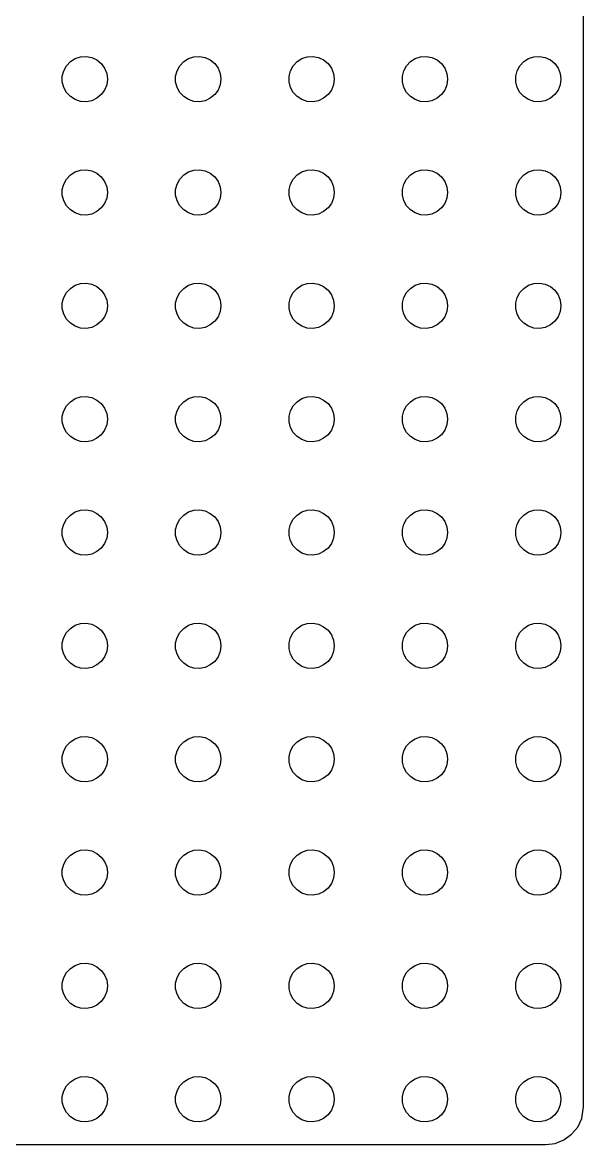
# Model space of a CAD drawing. Header units: metres. Extents: x -148 to 148, y -148 to 148.
# Drawn here: x 74.2 to 148.5, y -148.5 to 0 of the extents above; entities that cross this region are included whole.
import ezdxf

# ---------------------------------------------------------------- set-up
doc = ezdxf.new("R2010")
doc.units = ezdxf.units.M

msp = doc.modelspace()

# ---------------------------------------------------------------- linework, layer by layer
for p, q in [((148.5, -143.5), (148.5, 143.5)), ((79.7107, -6.39561), (80.073, -5.73663)), ((80.073, -5.73663), (80.5877, -5.18845)), ((80.5877, -5.18845), (81.2227, -4.78551)), ((81.2227, -4.78551), (81.9379, -4.55313)), ((81.9379, -4.55313), (82.6884, -4.50591)), ((82.6884, -4.50591), (83.427, -4.64682)), ((83.427, -4.64682), (84.1075, -4.96701)), ((84.1075, -4.96701), (84.6869, -5.44635)), ((84.6869, -5.44635), (85.1289, -6.05473)), ((94.7107, -6.39561), (95.073, -5.73663)), ((95.073, -5.73663), (95.5877, -5.18845)), ((95.5877, -5.18845), (96.2227, -4.78551)), ((96.2227, -4.78551), (96.9379, -4.55313)), ((96.9379, -4.55313), (97.6884, -4.50591)), ((97.6884, -4.50591), (98.427, -4.64682)), ((98.427, -4.64682), (99.1075, -4.96701)), ((99.1075, -4.96701), (99.6869, -5.44635)), ((99.6869, -5.44635), (100.129, -6.05473)), ((109.711, -6.39561), (110.073, -5.73663)), ((110.073, -5.73663), (110.588, -5.18845)), ((110.588, -5.18845), (111.223, -4.78551)), ((111.223, -4.78551), (111.938, -4.55313)), ((111.938, -4.55313), (112.688, -4.50591)), ((112.688, -4.50591), (113.427, -4.64682)), ((113.427, -4.64682), (114.107, -4.96701)), ((114.107, -4.96701), (114.687, -5.44635)), ((114.687, -5.44635), (115.129, -6.05473)), ((124.711, -6.39561), (125.073, -5.73663)), ((125.073, -5.73663), (125.588, -5.18845)), ((125.588, -5.18845), (126.223, -4.78551)), ((126.223, -4.78551), (126.938, -4.55313)), ((126.938, -4.55313), (127.688, -4.50591)), ((127.688, -4.50591), (128.427, -4.64682)), ((128.427, -4.64682), (129.107, -4.96701)), ((129.107, -4.96701), (129.687, -5.44635)), ((129.687, -5.44635), (130.129, -6.05473)), ((139.711, -6.39561), (140.073, -5.73663)), ((140.073, -5.73663), (140.588, -5.18845)), ((140.588, -5.18845), (141.223, -4.78551)), ((141.223, -4.78551), (141.938, -4.55313)), ((141.938, -4.55313), (142.688, -4.50591)), ((142.688, -4.50591), (143.427, -4.64682)), ((143.427, -4.64682), (144.107, -4.96701)), ((144.107, -4.96701), (144.687, -5.44635)), ((144.687, -5.44635), (145.129, -6.05473)), ((79.5237, -7.12399), (79.7107, -6.39561)), ((79.5237, -7.87599), (79.5237, -7.12399)), ((85.1289, -6.05473), (85.4057, -6.75392)), ((85.4057, -6.75392), (85.5, -7.5)), ((94.5237, -7.12399), (94.7107, -6.39561)), ((94.5237, -7.87599), (94.5237, -7.12399)), ((100.129, -6.05473), (100.406, -6.75392)), ((100.406, -6.75392), (100.5, -7.5)), ((109.524, -7.12399), (109.711, -6.39561)), ((109.524, -7.87599), (109.524, -7.12399)), ((115.129, -6.05473), (115.406, -6.75392)), ((115.406, -6.75392), (115.5, -7.5)), ((124.524, -7.12399), (124.711, -6.39561)), ((124.524, -7.87599), (124.524, -7.12399)), ((130.129, -6.05473), (130.406, -6.75392)), ((130.406, -6.75392), (130.5, -7.5)), ((139.524, -7.12399), (139.711, -6.39561)), ((139.524, -7.87599), (139.524, -7.12399)), ((145.129, -6.05473), (145.406, -6.75392)), ((145.406, -6.75392), (145.5, -7.5)), ((79.7107, -8.60437), (79.5237, -7.87599)), ((80.073, -9.26335), (79.7107, -8.60437)), ((85.4057, -8.24606), (85.1289, -8.94525)), ((85.5, -7.5), (85.4057, -8.24606)), ((94.7107, -8.60437), (94.5237, -7.87599)), ((95.073, -9.26335), (94.7107, -8.60437)), ((100.406, -8.24606), (100.129, -8.94525)), ((100.5, -7.5), (100.406, -8.24606)), ((109.711, -8.60437), (109.524, -7.87599)), ((110.073, -9.26335), (109.711, -8.60437)), ((115.406, -8.24606), (115.129, -8.94525)), ((115.5, -7.5), (115.406, -8.24606)), ((124.711, -8.60437), (124.524, -7.87599)), ((125.073, -9.26335), (124.711, -8.60437)), ((130.406, -8.24606), (130.129, -8.94525)), ((130.5, -7.5), (130.406, -8.24606)), ((139.711, -8.60437), (139.524, -7.87599)), ((140.073, -9.26335), (139.711, -8.60437)), ((145.406, -8.24606), (145.129, -8.94525)), ((145.5, -7.5), (145.406, -8.24606)), ((80.5877, -9.81154), (80.073, -9.26335)), ((81.2227, -10.2145), (80.5877, -9.81154)), ((81.9379, -10.4469), (81.2227, -10.2145)), ((83.427, -10.3532), (82.6884, -10.4941)), ((84.1075, -10.033), (83.427, -10.3532)), ((84.6869, -9.55363), (84.1075, -10.033)), ((85.1289, -8.94525), (84.6869, -9.55363)), ((95.5877, -9.81154), (95.073, -9.26335)), ((96.2227, -10.2145), (95.5877, -9.81154)), ((96.9379, -10.4469), (96.2227, -10.2145)), ((98.427, -10.3532), (97.6884, -10.4941)), ((99.1075, -10.033), (98.427, -10.3532)), ((99.6869, -9.55363), (99.1075, -10.033)), ((100.129, -8.94525), (99.6869, -9.55363)), ((110.588, -9.81154), (110.073, -9.26335)), ((111.223, -10.2145), (110.588, -9.81154)), ((111.938, -10.4469), (111.223, -10.2145)), ((113.427, -10.3532), (112.688, -10.4941)), ((114.107, -10.033), (113.427, -10.3532)), ((114.687, -9.55363), (114.107, -10.033)), ((115.129, -8.94525), (114.687, -9.55363)), ((125.588, -9.81154), (125.073, -9.26335)), ((126.223, -10.2145), (125.588, -9.81154)), ((126.938, -10.4469), (126.223, -10.2145)), ((128.427, -10.3532), (127.688, -10.4941)), ((129.107, -10.033), (128.427, -10.3532)), ((129.687, -9.55363), (129.107, -10.033)), ((130.129, -8.94525), (129.687, -9.55363)), ((140.588, -9.81154), (140.073, -9.26335)), ((141.223, -10.2145), (140.588, -9.81154)), ((141.938, -10.4469), (141.223, -10.2145)), ((143.427, -10.3532), (142.688, -10.4941)), ((144.107, -10.033), (143.427, -10.3532)), ((144.687, -9.55363), (144.107, -10.033)), ((145.129, -8.94525), (144.687, -9.55363)), ((82.6884, -10.4941), (81.9379, -10.4469)), ((97.6884, -10.4941), (96.9379, -10.4469)), ((112.688, -10.4941), (111.938, -10.4469)), ((127.688, -10.4941), (126.938, -10.4469)), ((142.688, -10.4941), (141.938, -10.4469)), ((79.7107, -21.3956), (80.073, -20.7366)), ((80.073, -20.7366), (80.5877, -20.1884)), ((80.5877, -20.1884), (81.2227, -19.7855)), ((81.2227, -19.7855), (81.9379, -19.5531)), ((81.9379, -19.5531), (82.6884, -19.5059)), ((82.6884, -19.5059), (83.427, -19.6468)), ((83.427, -19.6468), (84.1075, -19.967)), ((84.1075, -19.967), (84.6869, -20.4464)), ((84.6869, -20.4464), (85.1289, -21.0547)), ((94.7107, -21.3956), (95.073, -20.7366)), ((95.073, -20.7366), (95.5877, -20.1884)), ((95.5877, -20.1884), (96.2227, -19.7855)), ((96.2227, -19.7855), (96.9379, -19.5531)), ((96.9379, -19.5531), (97.6884, -19.5059)), ((97.6884, -19.5059), (98.427, -19.6468)), ((98.427, -19.6468), (99.1075, -19.967)), ((99.1075, -19.967), (99.6869, -20.4464)), ((99.6869, -20.4464), (100.129, -21.0547)), ((109.711, -21.3956), (110.073, -20.7366)), ((110.073, -20.7366), (110.588, -20.1884)), ((110.588, -20.1884), (111.223, -19.7855)), ((111.223, -19.7855), (111.938, -19.5531)), ((111.938, -19.5531), (112.688, -19.5059)), ((112.688, -19.5059), (113.427, -19.6468)), ((113.427, -19.6468), (114.107, -19.967)), ((114.107, -19.967), (114.687, -20.4464)), ((114.687, -20.4464), (115.129, -21.0547)), ((124.711, -21.3956), (125.073, -20.7366)), ((125.073, -20.7366), (125.588, -20.1884)), ((125.588, -20.1884), (126.223, -19.7855)), ((126.223, -19.7855), (126.938, -19.5531)), ((126.938, -19.5531), (127.688, -19.5059)), ((127.688, -19.5059), (128.427, -19.6468)), ((128.427, -19.6468), (129.107, -19.967)), ((129.107, -19.967), (129.687, -20.4464)), ((129.687, -20.4464), (130.129, -21.0547)), ((139.711, -21.3956), (140.073, -20.7366)), ((140.073, -20.7366), (140.588, -20.1884)), ((140.588, -20.1884), (141.223, -19.7855)), ((141.223, -19.7855), (141.938, -19.5531)), ((141.938, -19.5531), (142.688, -19.5059)), ((142.688, -19.5059), (143.427, -19.6468)), ((143.427, -19.6468), (144.107, -19.967)), ((144.107, -19.967), (144.687, -20.4464)), ((144.687, -20.4464), (145.129, -21.0547)), ((79.5237, -22.124), (79.7107, -21.3956)), ((79.5237, -22.876), (79.5237, -22.124)), ((85.1289, -21.0547), (85.4057, -21.7539)), ((85.4057, -21.7539), (85.5, -22.5)), ((94.5237, -22.124), (94.7107, -21.3956)), ((94.5237, -22.876), (94.5237, -22.124)), ((100.129, -21.0547), (100.406, -21.7539)), ((100.406, -21.7539), (100.5, -22.5)), ((109.524, -22.124), (109.711, -21.3956)), ((109.524, -22.876), (109.524, -22.124)), ((115.129, -21.0547), (115.406, -21.7539)), ((115.406, -21.7539), (115.5, -22.5)), ((124.524, -22.124), (124.711, -21.3956)), ((124.524, -22.876), (124.524, -22.124)), ((130.129, -21.0547), (130.406, -21.7539)), ((130.406, -21.7539), (130.5, -22.5)), ((139.524, -22.124), (139.711, -21.3956)), ((139.524, -22.876), (139.524, -22.124)), ((145.129, -21.0547), (145.406, -21.7539)), ((145.406, -21.7539), (145.5, -22.5)), ((79.7107, -23.6044), (79.5237, -22.876)), ((80.073, -24.2634), (79.7107, -23.6044)), ((85.4057, -23.2461), (85.1289, -23.9453)), ((85.5, -22.5), (85.4057, -23.2461)), ((94.7107, -23.6044), (94.5237, -22.876)), ((95.073, -24.2634), (94.7107, -23.6044)), ((100.406, -23.2461), (100.129, -23.9453)), ((100.5, -22.5), (100.406, -23.2461)), ((109.711, -23.6044), (109.524, -22.876)), ((110.073, -24.2634), (109.711, -23.6044)), ((115.406, -23.2461), (115.129, -23.9453)), ((115.5, -22.5), (115.406, -23.2461)), ((124.711, -23.6044), (124.524, -22.876)), ((125.073, -24.2634), (124.711, -23.6044)), ((130.406, -23.2461), (130.129, -23.9453)), ((130.5, -22.5), (130.406, -23.2461)), ((139.711, -23.6044), (139.524, -22.876)), ((140.073, -24.2634), (139.711, -23.6044)), ((145.406, -23.2461), (145.129, -23.9453)), ((145.5, -22.5), (145.406, -23.2461)), ((80.5877, -24.8115), (80.073, -24.2634)), ((81.2227, -25.2145), (80.5877, -24.8115)), ((81.9379, -25.4469), (81.2227, -25.2145)), ((84.1075, -25.033), (83.427, -25.3532)), ((84.6869, -24.5536), (84.1075, -25.033)), ((85.1289, -23.9453), (84.6869, -24.5536)), ((95.5877, -24.8115), (95.073, -24.2634)), ((96.2227, -25.2145), (95.5877, -24.8115)), ((96.9379, -25.4469), (96.2227, -25.2145)), ((99.1075, -25.033), (98.427, -25.3532)), ((99.6869, -24.5536), (99.1075, -25.033)), ((100.129, -23.9453), (99.6869, -24.5536)), ((110.588, -24.8115), (110.073, -24.2634)), ((111.223, -25.2145), (110.588, -24.8115)), ((111.938, -25.4469), (111.223, -25.2145)), ((114.107, -25.033), (113.427, -25.3532)), ((114.687, -24.5536), (114.107, -25.033)), ((115.129, -23.9453), (114.687, -24.5536)), ((125.588, -24.8115), (125.073, -24.2634)), ((126.223, -25.2145), (125.588, -24.8115)), ((126.938, -25.4469), (126.223, -25.2145)), ((129.107, -25.033), (128.427, -25.3532)), ((129.687, -24.5536), (129.107, -25.033)), ((130.129, -23.9453), (129.687, -24.5536)), ((140.588, -24.8115), (140.073, -24.2634)), ((141.223, -25.2145), (140.588, -24.8115)), ((141.938, -25.4469), (141.223, -25.2145)), ((144.107, -25.033), (143.427, -25.3532)), ((144.687, -24.5536), (144.107, -25.033)), ((145.129, -23.9453), (144.687, -24.5536)), ((82.6884, -25.4941), (81.9379, -25.4469)), ((83.427, -25.3532), (82.6884, -25.4941)), ((97.6884, -25.4941), (96.9379, -25.4469)), ((98.427, -25.3532), (97.6884, -25.4941)), ((112.688, -25.4941), (111.938, -25.4469)), ((113.427, -25.3532), (112.688, -25.4941)), ((127.688, -25.4941), (126.938, -25.4469)), ((128.427, -25.3532), (127.688, -25.4941)), ((142.688, -25.4941), (141.938, -25.4469)), ((143.427, -25.3532), (142.688, -25.4941)), ((80.073, -35.7366), (80.5877, -35.1885)), ((80.5877, -35.1885), (81.2227, -34.7855)), ((81.2227, -34.7855), (81.9379, -34.5531)), ((81.9379, -34.5531), (82.6884, -34.5059)), ((82.6884, -34.5059), (83.427, -34.6468)), ((83.427, -34.6468), (84.1075, -34.967)), ((84.1075, -34.967), (84.6869, -35.4464)), ((84.6869, -35.4464), (85.1289, -36.0547)), ((95.073, -35.7366), (95.5877, -35.1885)), ((95.5877, -35.1885), (96.2227, -34.7855)), ((96.2227, -34.7855), (96.9379, -34.5531)), ((96.9379, -34.5531), (97.6884, -34.5059)), ((97.6884, -34.5059), (98.427, -34.6468)), ((98.427, -34.6468), (99.1075, -34.967)), ((99.1075, -34.967), (99.6869, -35.4464)), ((99.6869, -35.4464), (100.129, -36.0547)), ((110.073, -35.7366), (110.588, -35.1885)), ((110.588, -35.1885), (111.223, -34.7855)), ((111.223, -34.7855), (111.938, -34.5531)), ((111.938, -34.5531), (112.688, -34.5059)), ((112.688, -34.5059), (113.427, -34.6468)), ((113.427, -34.6468), (114.107, -34.967)), ((114.107, -34.967), (114.687, -35.4464)), ((114.687, -35.4464), (115.129, -36.0547)), ((125.073, -35.7366), (125.588, -35.1885)), ((125.588, -35.1885), (126.223, -34.7855)), ((126.223, -34.7855), (126.938, -34.5531)), ((126.938, -34.5531), (127.688, -34.5059)), ((127.688, -34.5059), (128.427, -34.6468)), ((128.427, -34.6468), (129.107, -34.967)), ((129.107, -34.967), (129.687, -35.4464)), ((129.687, -35.4464), (130.129, -36.0547)), ((140.073, -35.7366), (140.588, -35.1885)), ((140.588, -35.1885), (141.223, -34.7855)), ((141.223, -34.7855), (141.938, -34.5531)), ((141.938, -34.5531), (142.688, -34.5059)), ((142.688, -34.5059), (143.427, -34.6468)), ((143.427, -34.6468), (144.107, -34.967)), ((144.107, -34.967), (144.687, -35.4464)), ((144.687, -35.4464), (145.129, -36.0547)), ((79.5237, -37.124), (79.7107, -36.3956)), ((79.5237, -37.876), (79.5237, -37.124)), ((79.7107, -36.3956), (80.073, -35.7366)), ((85.1289, -36.0547), (85.4057, -36.7539)), ((85.4057, -36.7539), (85.5, -37.5)), ((94.5237, -37.124), (94.7107, -36.3956)), ((94.5237, -37.876), (94.5237, -37.124)), ((94.7107, -36.3956), (95.073, -35.7366)), ((100.129, -36.0547), (100.406, -36.7539)), ((100.406, -36.7539), (100.5, -37.5)), ((109.524, -37.124), (109.711, -36.3956)), ((109.524, -37.876), (109.524, -37.124)), ((109.711, -36.3956), (110.073, -35.7366)), ((115.129, -36.0547), (115.406, -36.7539)), ((115.406, -36.7539), (115.5, -37.5)), ((124.524, -37.124), (124.711, -36.3956)), ((124.524, -37.876), (124.524, -37.124)), ((124.711, -36.3956), (125.073, -35.7366)), ((130.129, -36.0547), (130.406, -36.7539)), ((130.406, -36.7539), (130.5, -37.5)), ((139.524, -37.124), (139.711, -36.3956)), ((139.524, -37.876), (139.524, -37.124)), ((139.711, -36.3956), (140.073, -35.7366)), ((145.129, -36.0547), (145.406, -36.7539)), ((145.406, -36.7539), (145.5, -37.5)), ((79.7107, -38.6044), (79.5237, -37.876)), ((80.073, -39.2634), (79.7107, -38.6044)), ((85.4057, -38.2461), (85.1289, -38.9453)), ((85.5, -37.5), (85.4057, -38.2461)), ((94.7107, -38.6044), (94.5237, -37.876)), ((95.073, -39.2634), (94.7107, -38.6044)), ((100.406, -38.2461), (100.129, -38.9453)), ((100.5, -37.5), (100.406, -38.2461)), ((109.711, -38.6044), (109.524, -37.876)), ((110.073, -39.2634), (109.711, -38.6044)), ((115.406, -38.2461), (115.129, -38.9453)), ((115.5, -37.5), (115.406, -38.2461)), ((124.711, -38.6044), (124.524, -37.876)), ((125.073, -39.2634), (124.711, -38.6044)), ((130.406, -38.2461), (130.129, -38.9453)), ((130.5, -37.5), (130.406, -38.2461)), ((139.711, -38.6044), (139.524, -37.876)), ((140.073, -39.2634), (139.711, -38.6044)), ((145.406, -38.2461), (145.129, -38.9453)), ((145.5, -37.5), (145.406, -38.2461)), ((80.5877, -39.8115), (80.073, -39.2634)), ((81.2227, -40.2145), (80.5877, -39.8115)), ((84.1075, -40.033), (83.427, -40.3532)), ((84.6869, -39.5536), (84.1075, -40.033)), ((85.1289, -38.9453), (84.6869, -39.5536)), ((95.5877, -39.8115), (95.073, -39.2634)), ((96.2227, -40.2145), (95.5877, -39.8115)), ((99.1075, -40.033), (98.427, -40.3532)), ((99.6869, -39.5536), (99.1075, -40.033)), ((100.129, -38.9453), (99.6869, -39.5536)), ((110.588, -39.8115), (110.073, -39.2634)), ((111.223, -40.2145), (110.588, -39.8115)), ((114.107, -40.033), (113.427, -40.3532)), ((114.687, -39.5536), (114.107, -40.033)), ((115.129, -38.9453), (114.687, -39.5536)), ((125.588, -39.8115), (125.073, -39.2634)), ((126.223, -40.2145), (125.588, -39.8115)), ((129.107, -40.033), (128.427, -40.3532)), ((129.687, -39.5536), (129.107, -40.033)), ((130.129, -38.9453), (129.687, -39.5536)), ((140.588, -39.8115), (140.073, -39.2634)), ((141.223, -40.2145), (140.588, -39.8115)), ((144.107, -40.033), (143.427, -40.3532)), ((144.687, -39.5536), (144.107, -40.033)), ((145.129, -38.9453), (144.687, -39.5536)), ((81.9379, -40.4469), (81.2227, -40.2145)), ((82.6884, -40.4941), (81.9379, -40.4469)), ((83.427, -40.3532), (82.6884, -40.4941)), ((96.9379, -40.4469), (96.2227, -40.2145)), ((97.6884, -40.4941), (96.9379, -40.4469)), ((98.427, -40.3532), (97.6884, -40.4941)), ((111.938, -40.4469), (111.223, -40.2145)), ((112.688, -40.4941), (111.938, -40.4469)), ((113.427, -40.3532), (112.688, -40.4941)), ((126.938, -40.4469), (126.223, -40.2145)), ((127.688, -40.4941), (126.938, -40.4469)), ((128.427, -40.3532), (127.688, -40.4941)), ((141.938, -40.4469), (141.223, -40.2145)), ((142.688, -40.4941), (141.938, -40.4469)), ((143.427, -40.3532), (142.688, -40.4941)), ((80.073, -50.7366), (80.5877, -50.1885)), ((80.5877, -50.1885), (81.2227, -49.7855)), ((81.2227, -49.7855), (81.9379, -49.5531)), ((81.9379, -49.5531), (82.6884, -49.5059)), ((82.6884, -49.5059), (83.427, -49.6468)), ((83.427, -49.6468), (84.1075, -49.967)), ((84.1075, -49.967), (84.6869, -50.4464)), ((84.6869, -50.4464), (85.1289, -51.0547)), ((95.073, -50.7366), (95.5877, -50.1885)), ((95.5877, -50.1885), (96.2227, -49.7855)), ((96.2227, -49.7855), (96.9379, -49.5531)), ((96.9379, -49.5531), (97.6884, -49.5059)), ((97.6884, -49.5059), (98.427, -49.6468)), ((98.427, -49.6468), (99.1075, -49.967)), ((99.1075, -49.967), (99.6869, -50.4464)), ((99.6869, -50.4464), (100.129, -51.0547)), ((110.073, -50.7366), (110.588, -50.1885)), ((110.588, -50.1885), (111.223, -49.7855)), ((111.223, -49.7855), (111.938, -49.5531)), ((111.938, -49.5531), (112.688, -49.5059)), ((112.688, -49.5059), (113.427, -49.6468)), ((113.427, -49.6468), (114.107, -49.967)), ((114.107, -49.967), (114.687, -50.4464)), ((114.687, -50.4464), (115.129, -51.0547)), ((125.073, -50.7366), (125.588, -50.1885)), ((125.588, -50.1885), (126.223, -49.7855)), ((126.223, -49.7855), (126.938, -49.5531)), ((126.938, -49.5531), (127.688, -49.5059)), ((127.688, -49.5059), (128.427, -49.6468)), ((128.427, -49.6468), (129.107, -49.967)), ((129.107, -49.967), (129.687, -50.4464)), ((129.687, -50.4464), (130.129, -51.0547)), ((140.073, -50.7366), (140.588, -50.1885)), ((140.588, -50.1885), (141.223, -49.7855)), ((141.223, -49.7855), (141.938, -49.5531)), ((141.938, -49.5531), (142.688, -49.5059)), ((142.688, -49.5059), (143.427, -49.6468)), ((143.427, -49.6468), (144.107, -49.967)), ((144.107, -49.967), (144.687, -50.4464)), ((144.687, -50.4464), (145.129, -51.0547)), ((79.5237, -52.124), (79.7107, -51.3956)), ((79.7107, -51.3956), (80.073, -50.7366)), ((85.1289, -51.0547), (85.4057, -51.7539)), ((85.4057, -51.7539), (85.5, -52.5)), ((94.5237, -52.124), (94.7107, -51.3956)), ((94.7107, -51.3956), (95.073, -50.7366)), ((100.129, -51.0547), (100.406, -51.7539)), ((100.406, -51.7539), (100.5, -52.5)), ((109.524, -52.124), (109.711, -51.3956)), ((109.711, -51.3956), (110.073, -50.7366)), ((115.129, -51.0547), (115.406, -51.7539)), ((115.406, -51.7539), (115.5, -52.5)), ((124.524, -52.124), (124.711, -51.3956)), ((124.711, -51.3956), (125.073, -50.7366)), ((130.129, -51.0547), (130.406, -51.7539)), ((130.406, -51.7539), (130.5, -52.5)), ((139.524, -52.124), (139.711, -51.3956)), ((139.711, -51.3956), (140.073, -50.7366)), ((145.129, -51.0547), (145.406, -51.7539)), ((145.406, -51.7539), (145.5, -52.5)), ((79.5237, -52.876), (79.5237, -52.124)), ((79.7107, -53.6044), (79.5237, -52.876)), ((85.4057, -53.2461), (85.1289, -53.9453)), ((85.5, -52.5), (85.4057, -53.2461)), ((94.5237, -52.876), (94.5237, -52.124)), ((94.7107, -53.6044), (94.5237, -52.876)), ((100.406, -53.2461), (100.129, -53.9453)), ((100.5, -52.5), (100.406, -53.2461)), ((109.524, -52.876), (109.524, -52.124)), ((109.711, -53.6044), (109.524, -52.876)), ((115.406, -53.2461), (115.129, -53.9453)), ((115.5, -52.5), (115.406, -53.2461)), ((124.524, -52.876), (124.524, -52.124)), ((124.711, -53.6044), (124.524, -52.876)), ((130.406, -53.2461), (130.129, -53.9453)), ((130.5, -52.5), (130.406, -53.2461)), ((139.524, -52.876), (139.524, -52.124)), ((139.711, -53.6044), (139.524, -52.876)), ((145.406, -53.2461), (145.129, -53.9453)), ((145.5, -52.5), (145.406, -53.2461)), ((80.073, -54.2634), (79.7107, -53.6044)), ((80.5877, -54.8115), (80.073, -54.2634)), ((81.2227, -55.2145), (80.5877, -54.8115)), ((84.6869, -54.5536), (84.1075, -55.033)), ((85.1289, -53.9453), (84.6869, -54.5536)), ((95.073, -54.2634), (94.7107, -53.6044)), ((95.5877, -54.8115), (95.073, -54.2634)), ((96.2227, -55.2145), (95.5877, -54.8115)), ((99.6869, -54.5536), (99.1075, -55.033)), ((100.129, -53.9453), (99.6869, -54.5536)), ((110.073, -54.2634), (109.711, -53.6044)), ((110.588, -54.8115), (110.073, -54.2634)), ((111.223, -55.2145), (110.588, -54.8115)), ((114.687, -54.5536), (114.107, -55.033)), ((115.129, -53.9453), (114.687, -54.5536)), ((125.073, -54.2634), (124.711, -53.6044)), ((125.588, -54.8115), (125.073, -54.2634)), ((126.223, -55.2145), (125.588, -54.8115)), ((129.687, -54.5536), (129.107, -55.033)), ((130.129, -53.9453), (129.687, -54.5536)), ((140.073, -54.2634), (139.711, -53.6044)), ((140.588, -54.8115), (140.073, -54.2634)), ((141.223, -55.2145), (140.588, -54.8115)), ((144.687, -54.5536), (144.107, -55.033)), ((145.129, -53.9453), (144.687, -54.5536)), ((81.9379, -55.4469), (81.2227, -55.2145)), ((82.6884, -55.4941), (81.9379, -55.4469)), ((83.427, -55.3532), (82.6884, -55.4941)), ((84.1075, -55.033), (83.427, -55.3532)), ((96.9379, -55.4469), (96.2227, -55.2145)), ((97.6884, -55.4941), (96.9379, -55.4469)), ((98.427, -55.3532), (97.6884, -55.4941)), ((99.1075, -55.033), (98.427, -55.3532)), ((111.938, -55.4469), (111.223, -55.2145)), ((112.688, -55.4941), (111.938, -55.4469)), ((113.427, -55.3532), (112.688, -55.4941)), ((114.107, -55.033), (113.427, -55.3532)), ((126.938, -55.4469), (126.223, -55.2145)), ((127.688, -55.4941), (126.938, -55.4469)), ((128.427, -55.3532), (127.688, -55.4941)), ((129.107, -55.033), (128.427, -55.3532)), ((141.938, -55.4469), (141.223, -55.2145)), ((142.688, -55.4941), (141.938, -55.4469)), ((143.427, -55.3532), (142.688, -55.4941)), ((144.107, -55.033), (143.427, -55.3532)), ((80.073, -65.7366), (80.5877, -65.1885)), ((80.5877, -65.1885), (81.2227, -64.7855)), ((81.2227, -64.7855), (81.9379, -64.5531)), ((81.9379, -64.5531), (82.6884, -64.5059)), ((82.6884, -64.5059), (83.427, -64.6468)), ((83.427, -64.6468), (84.1075, -64.967)), ((84.1075, -64.967), (84.6869, -65.4464)), ((95.073, -65.7366), (95.5877, -65.1885)), ((95.5877, -65.1885), (96.2227, -64.7855)), ((96.2227, -64.7855), (96.9379, -64.5531)), ((96.9379, -64.5531), (97.6884, -64.5059)), ((97.6884, -64.5059), (98.427, -64.6468)), ((98.427, -64.6468), (99.1075, -64.967)), ((99.1075, -64.967), (99.6869, -65.4464)), ((110.073, -65.7366), (110.588, -65.1885)), ((110.588, -65.1885), (111.223, -64.7855)), ((111.223, -64.7855), (111.938, -64.5531)), ((111.938, -64.5531), (112.688, -64.5059)), ((112.688, -64.5059), (113.427, -64.6468)), ((113.427, -64.6468), (114.107, -64.967)), ((114.107, -64.967), (114.687, -65.4464)), ((125.073, -65.7366), (125.588, -65.1885)), ((125.588, -65.1885), (126.223, -64.7855)), ((126.223, -64.7855), (126.938, -64.5531)), ((126.938, -64.5531), (127.688, -64.5059)), ((127.688, -64.5059), (128.427, -64.6468)), ((128.427, -64.6468), (129.107, -64.967)), ((129.107, -64.967), (129.687, -65.4464)), ((140.073, -65.7366), (140.588, -65.1885)), ((140.588, -65.1885), (141.223, -64.7855)), ((141.223, -64.7855), (141.938, -64.5531)), ((141.938, -64.5531), (142.688, -64.5059)), ((142.688, -64.5059), (143.427, -64.6468)), ((143.427, -64.6468), (144.107, -64.967)), ((144.107, -64.967), (144.687, -65.4464)), ((79.5237, -67.124), (79.7107, -66.3956)), ((79.7107, -66.3956), (80.073, -65.7366)), ((84.6869, -65.4464), (85.1289, -66.0547)), ((85.1289, -66.0547), (85.4057, -66.7539)), ((85.4057, -66.7539), (85.5, -67.5)), ((94.5237, -67.124), (94.7107, -66.3956)), ((94.7107, -66.3956), (95.073, -65.7366)), ((99.6869, -65.4464), (100.129, -66.0547)), ((100.129, -66.0547), (100.406, -66.7539)), ((100.406, -66.7539), (100.5, -67.5)), ((109.524, -67.124), (109.711, -66.3956)), ((109.711, -66.3956), (110.073, -65.7366)), ((114.687, -65.4464), (115.129, -66.0547)), ((115.129, -66.0547), (115.406, -66.7539)), ((115.406, -66.7539), (115.5, -67.5)), ((124.524, -67.124), (124.711, -66.3956)), ((124.711, -66.3956), (125.073, -65.7366)), ((129.687, -65.4464), (130.129, -66.0547)), ((130.129, -66.0547), (130.406, -66.7539)), ((130.406, -66.7539), (130.5, -67.5)), ((139.524, -67.124), (139.711, -66.3956)), ((139.711, -66.3956), (140.073, -65.7366)), ((144.687, -65.4464), (145.129, -66.0547)), ((145.129, -66.0547), (145.406, -66.7539)), ((145.406, -66.7539), (145.5, -67.5)), ((79.5237, -67.876), (79.5237, -67.124)), ((79.7107, -68.6044), (79.5237, -67.876)), ((85.4057, -68.2461), (85.1289, -68.9453)), ((85.5, -67.5), (85.4057, -68.2461)), ((94.5237, -67.876), (94.5237, -67.124)), ((94.7107, -68.6044), (94.5237, -67.876)), ((100.406, -68.2461), (100.129, -68.9453)), ((100.5, -67.5), (100.406, -68.2461)), ((109.524, -67.876), (109.524, -67.124)), ((109.711, -68.6044), (109.524, -67.876)), ((115.406, -68.2461), (115.129, -68.9453)), ((115.5, -67.5), (115.406, -68.2461)), ((124.524, -67.876), (124.524, -67.124)), ((124.711, -68.6044), (124.524, -67.876)), ((130.406, -68.2461), (130.129, -68.9453)), ((130.5, -67.5), (130.406, -68.2461)), ((139.524, -67.876), (139.524, -67.124)), ((139.711, -68.6044), (139.524, -67.876)), ((145.406, -68.2461), (145.129, -68.9453)), ((145.5, -67.5), (145.406, -68.2461)), ((80.073, -69.2634), (79.7107, -68.6044)), ((80.5877, -69.8115), (80.073, -69.2634)), ((84.6869, -69.5536), (84.1075, -70.033)), ((85.1289, -68.9453), (84.6869, -69.5536)), ((95.073, -69.2634), (94.7107, -68.6044)), ((95.5877, -69.8115), (95.073, -69.2634)), ((99.6869, -69.5536), (99.1075, -70.033)), ((100.129, -68.9453), (99.6869, -69.5536)), ((110.073, -69.2634), (109.711, -68.6044)), ((110.588, -69.8115), (110.073, -69.2634)), ((114.687, -69.5536), (114.107, -70.033)), ((115.129, -68.9453), (114.687, -69.5536)), ((125.073, -69.2634), (124.711, -68.6044)), ((125.588, -69.8115), (125.073, -69.2634)), ((129.687, -69.5536), (129.107, -70.033)), ((130.129, -68.9453), (129.687, -69.5536)), ((140.073, -69.2634), (139.711, -68.6044)), ((140.588, -69.8115), (140.073, -69.2634)), ((144.687, -69.5536), (144.107, -70.033)), ((145.129, -68.9453), (144.687, -69.5536)), ((81.2227, -70.2145), (80.5877, -69.8115)), ((81.9379, -70.4469), (81.2227, -70.2145)), ((82.6884, -70.4941), (81.9379, -70.4469)), ((83.427, -70.3532), (82.6884, -70.4941)), ((84.1075, -70.033), (83.427, -70.3532)), ((96.2227, -70.2145), (95.5877, -69.8115)), ((96.9379, -70.4469), (96.2227, -70.2145)), ((97.6884, -70.4941), (96.9379, -70.4469)), ((98.427, -70.3532), (97.6884, -70.4941)), ((99.1075, -70.033), (98.427, -70.3532)), ((111.223, -70.2145), (110.588, -69.8115)), ((111.938, -70.4469), (111.223, -70.2145)), ((112.688, -70.4941), (111.938, -70.4469)), ((113.427, -70.3532), (112.688, -70.4941)), ((114.107, -70.033), (113.427, -70.3532)), ((126.223, -70.2145), (125.588, -69.8115)), ((126.938, -70.4469), (126.223, -70.2145)), ((127.688, -70.4941), (126.938, -70.4469)), ((128.427, -70.3532), (127.688, -70.4941)), ((129.107, -70.033), (128.427, -70.3532)), ((141.223, -70.2145), (140.588, -69.8115)), ((141.938, -70.4469), (141.223, -70.2145)), ((142.688, -70.4941), (141.938, -70.4469)), ((143.427, -70.3532), (142.688, -70.4941)), ((144.107, -70.033), (143.427, -70.3532)), ((80.073, -80.7366), (80.5877, -80.1885)), ((80.5877, -80.1885), (81.2227, -79.7855)), ((81.2227, -79.7855), (81.9379, -79.5531)), ((81.9379, -79.5531), (82.6884, -79.5059)), ((82.6884, -79.5059), (83.427, -79.6468)), ((83.427, -79.6468), (84.1075, -79.967)), ((84.1075, -79.967), (84.6869, -80.4464)), ((95.073, -80.7366), (95.5877, -80.1885)), ((95.5877, -80.1885), (96.2227, -79.7855)), ((96.2227, -79.7855), (96.9379, -79.5531)), ((96.9379, -79.5531), (97.6884, -79.5059)), ((97.6884, -79.5059), (98.427, -79.6468)), ((98.427, -79.6468), (99.1075, -79.967)), ((99.1075, -79.967), (99.6869, -80.4464)), ((110.073, -80.7366), (110.588, -80.1885)), ((110.588, -80.1885), (111.223, -79.7855)), ((111.223, -79.7855), (111.938, -79.5531)), ((111.938, -79.5531), (112.688, -79.5059)), ((112.688, -79.5059), (113.427, -79.6468)), ((113.427, -79.6468), (114.107, -79.967)), ((114.107, -79.967), (114.687, -80.4464)), ((125.073, -80.7366), (125.588, -80.1885)), ((125.588, -80.1885), (126.223, -79.7855)), ((126.223, -79.7855), (126.938, -79.5531)), ((126.938, -79.5531), (127.688, -79.5059)), ((127.688, -79.5059), (128.427, -79.6468)), ((128.427, -79.6468), (129.107, -79.967)), ((129.107, -79.967), (129.687, -80.4464)), ((140.073, -80.7366), (140.588, -80.1885)), ((140.588, -80.1885), (141.223, -79.7855)), ((141.223, -79.7855), (141.938, -79.5531)), ((141.938, -79.5531), (142.688, -79.5059)), ((142.688, -79.5059), (143.427, -79.6468)), ((143.427, -79.6468), (144.107, -79.967)), ((144.107, -79.967), (144.687, -80.4464)), ((79.5237, -82.124), (79.7107, -81.3956)), ((79.7107, -81.3956), (80.073, -80.7366)), ((84.6869, -80.4464), (85.1289, -81.0547)), ((85.1289, -81.0547), (85.4057, -81.7539)), ((94.5237, -82.124), (94.7107, -81.3956)), ((94.7107, -81.3956), (95.073, -80.7366)), ((99.6869, -80.4464), (100.129, -81.0547)), ((100.129, -81.0547), (100.406, -81.7539)), ((109.524, -82.124), (109.711, -81.3956)), ((109.711, -81.3956), (110.073, -80.7366)), ((114.687, -80.4464), (115.129, -81.0547)), ((115.129, -81.0547), (115.406, -81.7539)), ((124.524, -82.124), (124.711, -81.3956)), ((124.711, -81.3956), (125.073, -80.7366)), ((129.687, -80.4464), (130.129, -81.0547)), ((130.129, -81.0547), (130.406, -81.7539)), ((139.524, -82.124), (139.711, -81.3956)), ((139.711, -81.3956), (140.073, -80.7366)), ((144.687, -80.4464), (145.129, -81.0547)), ((145.129, -81.0547), (145.406, -81.7539)), ((79.5237, -82.876), (79.5237, -82.124)), ((79.7107, -83.6044), (79.5237, -82.876)), ((85.4057, -81.7539), (85.5, -82.5)), ((85.5, -82.5), (85.4057, -83.2461)), ((94.5237, -82.876), (94.5237, -82.124)), ((94.7107, -83.6044), (94.5237, -82.876)), ((100.406, -81.7539), (100.5, -82.5)), ((100.5, -82.5), (100.406, -83.2461)), ((109.524, -82.876), (109.524, -82.124)), ((109.711, -83.6044), (109.524, -82.876)), ((115.406, -81.7539), (115.5, -82.5)), ((115.5, -82.5), (115.406, -83.2461)), ((124.524, -82.876), (124.524, -82.124)), ((124.711, -83.6044), (124.524, -82.876)), ((130.406, -81.7539), (130.5, -82.5)), ((130.5, -82.5), (130.406, -83.2461)), ((139.524, -82.876), (139.524, -82.124)), ((139.711, -83.6044), (139.524, -82.876)), ((145.406, -81.7539), (145.5, -82.5)), ((145.5, -82.5), (145.406, -83.2461)), ((80.073, -84.2634), (79.7107, -83.6044)), ((80.5877, -84.8115), (80.073, -84.2634)), ((84.6869, -84.5536), (84.1075, -85.033)), ((85.1289, -83.9453), (84.6869, -84.5536)), ((85.4057, -83.2461), (85.1289, -83.9453)), ((95.073, -84.2634), (94.7107, -83.6044)), ((95.5877, -84.8115), (95.073, -84.2634)), ((99.6869, -84.5536), (99.1075, -85.033)), ((100.129, -83.9453), (99.6869, -84.5536)), ((100.406, -83.2461), (100.129, -83.9453)), ((110.073, -84.2634), (109.711, -83.6044)), ((110.588, -84.8115), (110.073, -84.2634)), ((114.687, -84.5536), (114.107, -85.033)), ((115.129, -83.9453), (114.687, -84.5536)), ((115.406, -83.2461), (115.129, -83.9453)), ((125.073, -84.2634), (124.711, -83.6044)), ((125.588, -84.8115), (125.073, -84.2634)), ((129.687, -84.5536), (129.107, -85.033)), ((130.129, -83.9453), (129.687, -84.5536)), ((130.406, -83.2461), (130.129, -83.9453)), ((140.073, -84.2634), (139.711, -83.6044)), ((140.588, -84.8115), (140.073, -84.2634)), ((144.687, -84.5536), (144.107, -85.033)), ((145.129, -83.9453), (144.687, -84.5536)), ((145.406, -83.2461), (145.129, -83.9453)), ((81.2227, -85.2145), (80.5877, -84.8115)), ((81.9379, -85.4469), (81.2227, -85.2145)), ((82.6884, -85.4941), (81.9379, -85.4469)), ((83.427, -85.3532), (82.6884, -85.4941)), ((84.1075, -85.033), (83.427, -85.3532)), ((96.2227, -85.2145), (95.5877, -84.8115)), ((96.9379, -85.4469), (96.2227, -85.2145)), ((97.6884, -85.4941), (96.9379, -85.4469)), ((98.427, -85.3532), (97.6884, -85.4941)), ((99.1075, -85.033), (98.427, -85.3532)), ((111.223, -85.2145), (110.588, -84.8115)), ((111.938, -85.4469), (111.223, -85.2145)), ((112.688, -85.4941), (111.938, -85.4469)), ((113.427, -85.3532), (112.688, -85.4941)), ((114.107, -85.033), (113.427, -85.3532)), ((126.223, -85.2145), (125.588, -84.8115)), ((126.938, -85.4469), (126.223, -85.2145)), ((127.688, -85.4941), (126.938, -85.4469)), ((128.427, -85.3532), (127.688, -85.4941)), ((129.107, -85.033), (128.427, -85.3532)), ((141.223, -85.2145), (140.588, -84.8115)), ((141.938, -85.4469), (141.223, -85.2145)), ((142.688, -85.4941), (141.938, -85.4469)), ((143.427, -85.3532), (142.688, -85.4941)), ((144.107, -85.033), (143.427, -85.3532)), ((80.5877, -95.1885), (81.2227, -94.7855)), ((81.2227, -94.7855), (81.9379, -94.5531)), ((81.9379, -94.5531), (82.6884, -94.5059)), ((82.6884, -94.5059), (83.427, -94.6468)), ((83.427, -94.6468), (84.1075, -94.967)), ((84.1075, -94.967), (84.6869, -95.4464)), ((95.5877, -95.1885), (96.2227, -94.7855)), ((96.2227, -94.7855), (96.9379, -94.5531)), ((96.9379, -94.5531), (97.6884, -94.5059)), ((97.6884, -94.5059), (98.427, -94.6468)), ((98.427, -94.6468), (99.1075, -94.967)), ((99.1075, -94.967), (99.6869, -95.4464)), ((110.588, -95.1885), (111.223, -94.7855)), ((111.223, -94.7855), (111.938, -94.5531)), ((111.938, -94.5531), (112.688, -94.5059)), ((112.688, -94.5059), (113.427, -94.6468)), ((113.427, -94.6468), (114.107, -94.967)), ((114.107, -94.967), (114.687, -95.4464)), ((125.588, -95.1885), (126.223, -94.7855)), ((126.223, -94.7855), (126.938, -94.5531)), ((126.938, -94.5531), (127.688, -94.5059)), ((127.688, -94.5059), (128.427, -94.6468)), ((128.427, -94.6468), (129.107, -94.967)), ((129.107, -94.967), (129.687, -95.4464)), ((140.588, -95.1885), (141.223, -94.7855)), ((141.223, -94.7855), (141.938, -94.5531)), ((141.938, -94.5531), (142.688, -94.5059)), ((142.688, -94.5059), (143.427, -94.6468)), ((143.427, -94.6468), (144.107, -94.967)), ((144.107, -94.967), (144.687, -95.4464)), ((79.5237, -97.124), (79.7107, -96.3956)), ((79.7107, -96.3956), (80.073, -95.7366)), ((80.073, -95.7366), (80.5877, -95.1885)), ((84.6869, -95.4464), (85.1289, -96.0547)), ((85.1289, -96.0547), (85.4057, -96.7539)), ((94.5237, -97.124), (94.7107, -96.3956)), ((94.7107, -96.3956), (95.073, -95.7366)), ((95.073, -95.7366), (95.5877, -95.1885)), ((99.6869, -95.4464), (100.129, -96.0547)), ((100.129, -96.0547), (100.406, -96.7539)), ((109.524, -97.124), (109.711, -96.3956)), ((109.711, -96.3956), (110.073, -95.7366)), ((110.073, -95.7366), (110.588, -95.1885)), ((114.687, -95.4464), (115.129, -96.0547)), ((115.129, -96.0547), (115.406, -96.7539)), ((124.524, -97.124), (124.711, -96.3956)), ((124.711, -96.3956), (125.073, -95.7366)), ((125.073, -95.7366), (125.588, -95.1885)), ((129.687, -95.4464), (130.129, -96.0547)), ((130.129, -96.0547), (130.406, -96.7539)), ((139.524, -97.124), (139.711, -96.3956)), ((139.711, -96.3956), (140.073, -95.7366)), ((140.073, -95.7366), (140.588, -95.1885)), ((144.687, -95.4464), (145.129, -96.0547)), ((145.129, -96.0547), (145.406, -96.7539)), ((79.5237, -97.876), (79.5237, -97.124)), ((79.7107, -98.6044), (79.5237, -97.876)), ((85.4057, -96.7539), (85.5, -97.5)), ((85.5, -97.5), (85.4057, -98.2461)), ((94.5237, -97.876), (94.5237, -97.124)), ((94.7107, -98.6044), (94.5237, -97.876)), ((100.406, -96.7539), (100.5, -97.5)), ((100.5, -97.5), (100.406, -98.2461)), ((109.524, -97.876), (109.524, -97.124)), ((109.711, -98.6044), (109.524, -97.876)), ((115.406, -96.7539), (115.5, -97.5)), ((115.5, -97.5), (115.406, -98.2461)), ((124.524, -97.876), (124.524, -97.124)), ((124.711, -98.6044), (124.524, -97.876)), ((130.406, -96.7539), (130.5, -97.5)), ((130.5, -97.5), (130.406, -98.2461)), ((139.524, -97.876), (139.524, -97.124)), ((139.711, -98.6044), (139.524, -97.876)), ((145.406, -96.7539), (145.5, -97.5)), ((145.5, -97.5), (145.406, -98.2461)), ((80.073, -99.2634), (79.7107, -98.6044)), ((80.5877, -99.8115), (80.073, -99.2634)), ((85.1289, -98.9453), (84.6869, -99.5536)), ((85.4057, -98.2461), (85.1289, -98.9453)), ((95.073, -99.2634), (94.7107, -98.6044)), ((95.5877, -99.8115), (95.073, -99.2634)), ((100.129, -98.9453), (99.6869, -99.5536)), ((100.406, -98.2461), (100.129, -98.9453)), ((110.073, -99.2634), (109.711, -98.6044)), ((110.588, -99.8115), (110.073, -99.2634)), ((115.129, -98.9453), (114.687, -99.5536)), ((115.406, -98.2461), (115.129, -98.9453)), ((125.073, -99.2634), (124.711, -98.6044)), ((125.588, -99.8115), (125.073, -99.2634)), ((130.129, -98.9453), (129.687, -99.5536)), ((130.406, -98.2461), (130.129, -98.9453)), ((140.073, -99.2634), (139.711, -98.6044)), ((140.588, -99.8115), (140.073, -99.2634)), ((145.129, -98.9453), (144.687, -99.5536)), ((145.406, -98.2461), (145.129, -98.9453)), ((81.2227, -100.214), (80.5877, -99.8115)), ((81.9379, -100.447), (81.2227, -100.214)), ((82.6884, -100.494), (81.9379, -100.447)), ((83.427, -100.353), (82.6884, -100.494)), ((84.1075, -100.033), (83.427, -100.353)), ((84.6869, -99.5536), (84.1075, -100.033)), ((96.2227, -100.214), (95.5877, -99.8115)), ((96.9379, -100.447), (96.2227, -100.214)), ((97.6884, -100.494), (96.9379, -100.447)), ((98.427, -100.353), (97.6884, -100.494)), ((99.1075, -100.033), (98.427, -100.353)), ((99.6869, -99.5536), (99.1075, -100.033)), ((111.223, -100.214), (110.588, -99.8115)), ((111.938, -100.447), (111.223, -100.214)), ((112.688, -100.494), (111.938, -100.447)), ((113.427, -100.353), (112.688, -100.494)), ((114.107, -100.033), (113.427, -100.353)), ((114.687, -99.5536), (114.107, -100.033)), ((126.223, -100.214), (125.588, -99.8115)), ((126.938, -100.447), (126.223, -100.214)), ((127.688, -100.494), (126.938, -100.447)), ((128.427, -100.353), (127.688, -100.494)), ((129.107, -100.033), (128.427, -100.353)), ((129.687, -99.5536), (129.107, -100.033)), ((141.223, -100.214), (140.588, -99.8115)), ((141.938, -100.447), (141.223, -100.214)), ((142.688, -100.494), (141.938, -100.447)), ((143.427, -100.353), (142.688, -100.494)), ((144.107, -100.033), (143.427, -100.353)), ((144.687, -99.5536), (144.107, -100.033)), ((80.5877, -110.188), (81.2227, -109.786)), ((81.2227, -109.786), (81.9379, -109.553)), ((81.9379, -109.553), (82.6884, -109.506)), ((82.6884, -109.506), (83.427, -109.647)), ((83.427, -109.647), (84.1075, -109.967)), ((95.5877, -110.188), (96.2227, -109.786)), ((96.2227, -109.786), (96.9379, -109.553)), ((96.9379, -109.553), (97.6884, -109.506)), ((97.6884, -109.506), (98.427, -109.647)), ((98.427, -109.647), (99.1075, -109.967)), ((110.588, -110.188), (111.223, -109.786)), ((111.223, -109.786), (111.938, -109.553)), ((111.938, -109.553), (112.688, -109.506)), ((112.688, -109.506), (113.427, -109.647)), ((113.427, -109.647), (114.107, -109.967)), ((125.588, -110.188), (126.223, -109.786)), ((126.223, -109.786), (126.938, -109.553)), ((126.938, -109.553), (127.688, -109.506)), ((127.688, -109.506), (128.427, -109.647)), ((128.427, -109.647), (129.107, -109.967)), ((140.588, -110.188), (141.223, -109.786)), ((141.223, -109.786), (141.938, -109.553)), ((141.938, -109.553), (142.688, -109.506)), ((142.688, -109.506), (143.427, -109.647)), ((143.427, -109.647), (144.107, -109.967)), ((79.7107, -111.396), (80.073, -110.737)), ((80.073, -110.737), (80.5877, -110.188)), ((84.1075, -109.967), (84.6869, -110.446)), ((84.6869, -110.446), (85.1289, -111.055)), ((85.1289, -111.055), (85.4057, -111.754)), ((94.7107, -111.396), (95.073, -110.737)), ((95.073, -110.737), (95.5877, -110.188)), ((99.1075, -109.967), (99.6869, -110.446)), ((99.6869, -110.446), (100.129, -111.055)), ((100.129, -111.055), (100.406, -111.754)), ((109.711, -111.396), (110.073, -110.737)), ((110.073, -110.737), (110.588, -110.188)), ((114.107, -109.967), (114.687, -110.446)), ((114.687, -110.446), (115.129, -111.055)), ((115.129, -111.055), (115.406, -111.754)), ((124.711, -111.396), (125.073, -110.737)), ((125.073, -110.737), (125.588, -110.188)), ((129.107, -109.967), (129.687, -110.446)), ((129.687, -110.446), (130.129, -111.055)), ((130.129, -111.055), (130.406, -111.754)), ((139.711, -111.396), (140.073, -110.737)), ((140.073, -110.737), (140.588, -110.188)), ((144.107, -109.967), (144.687, -110.446)), ((144.687, -110.446), (145.129, -111.055)), ((145.129, -111.055), (145.406, -111.754)), ((79.5237, -112.124), (79.7107, -111.396)), ((79.5237, -112.876), (79.5237, -112.124)), ((85.4057, -111.754), (85.5, -112.5)), ((85.5, -112.5), (85.4057, -113.246)), ((94.5237, -112.124), (94.7107, -111.396)), ((94.5237, -112.876), (94.5237, -112.124)), ((100.406, -111.754), (100.5, -112.5)), ((100.5, -112.5), (100.406, -113.246)), ((109.524, -112.124), (109.711, -111.396)), ((109.524, -112.876), (109.524, -112.124)), ((115.406, -111.754), (115.5, -112.5)), ((115.5, -112.5), (115.406, -113.246)), ((124.524, -112.124), (124.711, -111.396)), ((124.524, -112.876), (124.524, -112.124)), ((130.406, -111.754), (130.5, -112.5)), ((130.5, -112.5), (130.406, -113.246)), ((139.524, -112.124), (139.711, -111.396)), ((139.524, -112.876), (139.524, -112.124)), ((145.406, -111.754), (145.5, -112.5)), ((145.5, -112.5), (145.406, -113.246)), ((79.7107, -113.604), (79.5237, -112.876)), ((80.073, -114.263), (79.7107, -113.604)), ((80.5877, -114.812), (80.073, -114.263)), ((85.1289, -113.945), (84.6869, -114.554)), ((85.4057, -113.246), (85.1289, -113.945)), ((94.7107, -113.604), (94.5237, -112.876)), ((95.073, -114.263), (94.7107, -113.604)), ((95.5877, -114.812), (95.073, -114.263)), ((100.129, -113.945), (99.6869, -114.554)), ((100.406, -113.246), (100.129, -113.945)), ((109.711, -113.604), (109.524, -112.876)), ((110.073, -114.263), (109.711, -113.604)), ((110.588, -114.812), (110.073, -114.263)), ((115.129, -113.945), (114.687, -114.554)), ((115.406, -113.246), (115.129, -113.945)), ((124.711, -113.604), (124.524, -112.876)), ((125.073, -114.263), (124.711, -113.604)), ((125.588, -114.812), (125.073, -114.263)), ((130.129, -113.945), (129.687, -114.554)), ((130.406, -113.246), (130.129, -113.945)), ((139.711, -113.604), (139.524, -112.876)), ((140.073, -114.263), (139.711, -113.604)), ((140.588, -114.812), (140.073, -114.263)), ((145.129, -113.945), (144.687, -114.554)), ((145.406, -113.246), (145.129, -113.945)), ((81.2227, -115.214), (80.5877, -114.812)), ((81.9379, -115.447), (81.2227, -115.214)), ((82.6884, -115.494), (81.9379, -115.447)), ((83.427, -115.353), (82.6884, -115.494)), ((84.1075, -115.033), (83.427, -115.353)), ((84.6869, -114.554), (84.1075, -115.033)), ((96.2227, -115.214), (95.5877, -114.812)), ((96.9379, -115.447), (96.2227, -115.214)), ((97.6884, -115.494), (96.9379, -115.447)), ((98.427, -115.353), (97.6884, -115.494)), ((99.1075, -115.033), (98.427, -115.353)), ((99.6869, -114.554), (99.1075, -115.033)), ((111.223, -115.214), (110.588, -114.812)), ((111.938, -115.447), (111.223, -115.214)), ((112.688, -115.494), (111.938, -115.447)), ((113.427, -115.353), (112.688, -115.494)), ((114.107, -115.033), (113.427, -115.353)), ((114.687, -114.554), (114.107, -115.033)), ((126.223, -115.214), (125.588, -114.812)), ((126.938, -115.447), (126.223, -115.214)), ((127.688, -115.494), (126.938, -115.447)), ((128.427, -115.353), (127.688, -115.494)), ((129.107, -115.033), (128.427, -115.353)), ((129.687, -114.554), (129.107, -115.033)), ((141.223, -115.214), (140.588, -114.812)), ((141.938, -115.447), (141.223, -115.214)), ((142.688, -115.494), (141.938, -115.447)), ((143.427, -115.353), (142.688, -115.494)), ((144.107, -115.033), (143.427, -115.353)), ((144.687, -114.554), (144.107, -115.033)), ((81.2227, -124.786), (81.9379, -124.553)), ((81.9379, -124.553), (82.6884, -124.506)), ((82.6884, -124.506), (83.427, -124.647)), ((83.427, -124.647), (84.1075, -124.967)), ((96.2227, -124.786), (96.9379, -124.553)), ((96.9379, -124.553), (97.6884, -124.506)), ((97.6884, -124.506), (98.427, -124.647)), ((98.427, -124.647), (99.1075, -124.967)), ((111.223, -124.786), (111.938, -124.553)), ((111.938, -124.553), (112.688, -124.506)), ((112.688, -124.506), (113.427, -124.647)), ((113.427, -124.647), (114.107, -124.967)), ((126.223, -124.786), (126.938, -124.553)), ((126.938, -124.553), (127.688, -124.506)), ((127.688, -124.506), (128.427, -124.647)), ((128.427, -124.647), (129.107, -124.967)), ((141.223, -124.786), (141.938, -124.553)), ((141.938, -124.553), (142.688, -124.506)), ((142.688, -124.506), (143.427, -124.647)), ((143.427, -124.647), (144.107, -124.967)), ((79.7107, -126.396), (80.073, -125.737)), ((80.073, -125.737), (80.5877, -125.188)), ((80.5877, -125.188), (81.2227, -124.786)), ((84.1075, -124.967), (84.6869, -125.446)), ((84.6869, -125.446), (85.1289, -126.055)), ((85.1289, -126.055), (85.4057, -126.754)), ((94.7107, -126.396), (95.073, -125.737)), ((95.073, -125.737), (95.5877, -125.188)), ((95.5877, -125.188), (96.2227, -124.786)), ((99.1075, -124.967), (99.6869, -125.446)), ((99.6869, -125.446), (100.129, -126.055)), ((100.129, -126.055), (100.406, -126.754)), ((109.711, -126.396), (110.073, -125.737)), ((110.073, -125.737), (110.588, -125.188)), ((110.588, -125.188), (111.223, -124.786)), ((114.107, -124.967), (114.687, -125.446)), ((114.687, -125.446), (115.129, -126.055)), ((115.129, -126.055), (115.406, -126.754)), ((124.711, -126.396), (125.073, -125.737)), ((125.073, -125.737), (125.588, -125.188)), ((125.588, -125.188), (126.223, -124.786)), ((129.107, -124.967), (129.687, -125.446)), ((129.687, -125.446), (130.129, -126.055)), ((130.129, -126.055), (130.406, -126.754)), ((139.711, -126.396), (140.073, -125.737)), ((140.073, -125.737), (140.588, -125.188)), ((140.588, -125.188), (141.223, -124.786)), ((144.107, -124.967), (144.687, -125.446)), ((144.687, -125.446), (145.129, -126.055)), ((145.129, -126.055), (145.406, -126.754)), ((79.5237, -127.124), (79.7107, -126.396)), ((79.5237, -127.876), (79.5237, -127.124)), ((85.4057, -126.754), (85.5, -127.5)), ((85.5, -127.5), (85.4057, -128.246)), ((94.5237, -127.124), (94.7107, -126.396)), ((94.5237, -127.876), (94.5237, -127.124)), ((100.406, -126.754), (100.5, -127.5)), ((100.5, -127.5), (100.406, -128.246)), ((109.524, -127.124), (109.711, -126.396)), ((109.524, -127.876), (109.524, -127.124)), ((115.406, -126.754), (115.5, -127.5)), ((115.5, -127.5), (115.406, -128.246)), ((124.524, -127.124), (124.711, -126.396)), ((124.524, -127.876), (124.524, -127.124)), ((130.406, -126.754), (130.5, -127.5)), ((130.5, -127.5), (130.406, -128.246)), ((139.524, -127.124), (139.711, -126.396)), ((139.524, -127.876), (139.524, -127.124)), ((145.406, -126.754), (145.5, -127.5)), ((145.5, -127.5), (145.406, -128.246)), ((79.7107, -128.604), (79.5237, -127.876)), ((80.073, -129.263), (79.7107, -128.604)), ((85.1289, -128.945), (84.6869, -129.554)), ((85.4057, -128.246), (85.1289, -128.945)), ((94.7107, -128.604), (94.5237, -127.876)), ((95.073, -129.263), (94.7107, -128.604)), ((100.129, -128.945), (99.6869, -129.554)), ((100.406, -128.246), (100.129, -128.945)), ((109.711, -128.604), (109.524, -127.876)), ((110.073, -129.263), (109.711, -128.604)), ((115.129, -128.945), (114.687, -129.554)), ((115.406, -128.246), (115.129, -128.945)), ((124.711, -128.604), (124.524, -127.876)), ((125.073, -129.263), (124.711, -128.604)), ((130.129, -128.945), (129.687, -129.554)), ((130.406, -128.246), (130.129, -128.945)), ((139.711, -128.604), (139.524, -127.876)), ((140.073, -129.263), (139.711, -128.604)), ((145.129, -128.945), (144.687, -129.554)), ((145.406, -128.246), (145.129, -128.945)), ((80.5877, -129.812), (80.073, -129.263)), ((81.2227, -130.214), (80.5877, -129.812)), ((81.9379, -130.447), (81.2227, -130.214)), ((82.6884, -130.494), (81.9379, -130.447)), ((83.427, -130.353), (82.6884, -130.494)), ((84.1075, -130.033), (83.427, -130.353)), ((84.6869, -129.554), (84.1075, -130.033)), ((95.5877, -129.812), (95.073, -129.263)), ((96.2227, -130.214), (95.5877, -129.812)), ((96.9379, -130.447), (96.2227, -130.214)), ((97.6884, -130.494), (96.9379, -130.447)), ((98.427, -130.353), (97.6884, -130.494)), ((99.1075, -130.033), (98.427, -130.353)), ((99.6869, -129.554), (99.1075, -130.033)), ((110.588, -129.812), (110.073, -129.263)), ((111.223, -130.214), (110.588, -129.812)), ((111.938, -130.447), (111.223, -130.214)), ((112.688, -130.494), (111.938, -130.447)), ((113.427, -130.353), (112.688, -130.494)), ((114.107, -130.033), (113.427, -130.353)), ((114.687, -129.554), (114.107, -130.033)), ((125.588, -129.812), (125.073, -129.263)), ((126.223, -130.214), (125.588, -129.812)), ((126.938, -130.447), (126.223, -130.214)), ((127.688, -130.494), (126.938, -130.447)), ((128.427, -130.353), (127.688, -130.494)), ((129.107, -130.033), (128.427, -130.353)), ((129.687, -129.554), (129.107, -130.033)), ((140.588, -129.812), (140.073, -129.263)), ((141.223, -130.214), (140.588, -129.812)), ((141.938, -130.447), (141.223, -130.214)), ((142.688, -130.494), (141.938, -130.447)), ((143.427, -130.353), (142.688, -130.494)), ((144.107, -130.033), (143.427, -130.353)), ((144.687, -129.554), (144.107, -130.033)), ((81.2227, -139.786), (81.9379, -139.553)), ((81.9379, -139.553), (82.6884, -139.506)), ((82.6884, -139.506), (83.427, -139.647)), ((96.2227, -139.786), (96.9379, -139.553)), ((96.9379, -139.553), (97.6884, -139.506)), ((97.6884, -139.506), (98.427, -139.647)), ((111.223, -139.786), (111.938, -139.553)), ((111.938, -139.553), (112.688, -139.506)), ((112.688, -139.506), (113.427, -139.647)), ((126.223, -139.786), (126.938, -139.553)), ((126.938, -139.553), (127.688, -139.506)), ((127.688, -139.506), (128.427, -139.647)), ((141.223, -139.786), (141.938, -139.553)), ((141.938, -139.553), (142.688, -139.506)), ((142.688, -139.506), (143.427, -139.647)), ((79.7107, -141.396), (80.073, -140.737)), ((80.073, -140.737), (80.5877, -140.188)), ((80.5877, -140.188), (81.2227, -139.786)), ((83.427, -139.647), (84.1075, -139.967)), ((84.1075, -139.967), (84.6869, -140.446)), ((84.6869, -140.446), (85.1289, -141.055)), ((85.1289, -141.055), (85.4057, -141.754)), ((94.7107, -141.396), (95.073, -140.737)), ((95.073, -140.737), (95.5877, -140.188)), ((95.5877, -140.188), (96.2227, -139.786)), ((98.427, -139.647), (99.1075, -139.967)), ((99.1075, -139.967), (99.6869, -140.446)), ((99.6869, -140.446), (100.129, -141.055)), ((100.129, -141.055), (100.406, -141.754)), ((109.711, -141.396), (110.073, -140.737)), ((110.073, -140.737), (110.588, -140.188)), ((110.588, -140.188), (111.223, -139.786)), ((113.427, -139.647), (114.107, -139.967)), ((114.107, -139.967), (114.687, -140.446)), ((114.687, -140.446), (115.129, -141.055)), ((115.129, -141.055), (115.406, -141.754)), ((124.711, -141.396), (125.073, -140.737)), ((125.073, -140.737), (125.588, -140.188)), ((125.588, -140.188), (126.223, -139.786)), ((128.427, -139.647), (129.107, -139.967)), ((129.107, -139.967), (129.687, -140.446)), ((129.687, -140.446), (130.129, -141.055)), ((130.129, -141.055), (130.406, -141.754)), ((139.711, -141.396), (140.073, -140.737)), ((140.073, -140.737), (140.588, -140.188)), ((140.588, -140.188), (141.223, -139.786)), ((143.427, -139.647), (144.107, -139.967)), ((144.107, -139.967), (144.687, -140.446)), ((144.687, -140.446), (145.129, -141.055)), ((145.129, -141.055), (145.406, -141.754)), ((79.5237, -142.124), (79.7107, -141.396)), ((79.5237, -142.876), (79.5237, -142.124)), ((85.4057, -141.754), (85.5, -142.5)), ((85.5, -142.5), (85.4057, -143.246)), ((94.5237, -142.124), (94.7107, -141.396)), ((94.5237, -142.876), (94.5237, -142.124)), ((100.406, -141.754), (100.5, -142.5)), ((100.5, -142.5), (100.406, -143.246)), ((109.524, -142.124), (109.711, -141.396)), ((109.524, -142.876), (109.524, -142.124)), ((115.406, -141.754), (115.5, -142.5)), ((115.5, -142.5), (115.406, -143.246)), ((124.524, -142.124), (124.711, -141.396)), ((124.524, -142.876), (124.524, -142.124)), ((130.406, -141.754), (130.5, -142.5)), ((130.5, -142.5), (130.406, -143.246)), ((139.524, -142.124), (139.711, -141.396)), ((139.524, -142.876), (139.524, -142.124)), ((145.406, -141.754), (145.5, -142.5)), ((145.5, -142.5), (145.406, -143.246)), ((79.7107, -143.604), (79.5237, -142.876)), ((80.073, -144.263), (79.7107, -143.604)), ((85.1289, -143.945), (84.6869, -144.554)), ((85.4057, -143.246), (85.1289, -143.945)), ((94.7107, -143.604), (94.5237, -142.876)), ((95.073, -144.263), (94.7107, -143.604)), ((100.129, -143.945), (99.6869, -144.554)), ((100.406, -143.246), (100.129, -143.945)), ((109.711, -143.604), (109.524, -142.876)), ((110.073, -144.263), (109.711, -143.604)), ((115.129, -143.945), (114.687, -144.554)), ((115.406, -143.246), (115.129, -143.945)), ((124.711, -143.604), (124.524, -142.876)), ((125.073, -144.263), (124.711, -143.604)), ((130.129, -143.945), (129.687, -144.554)), ((130.406, -143.246), (130.129, -143.945)), ((139.711, -143.604), (139.524, -142.876)), ((140.073, -144.263), (139.711, -143.604)), ((145.129, -143.945), (144.687, -144.554)), ((145.406, -143.246), (145.129, -143.945)), ((148.255, -145.045), (148.5, -143.5)), ((80.5877, -144.812), (80.073, -144.263)), ((81.2227, -145.214), (80.5877, -144.812)), ((81.9379, -145.447), (81.2227, -145.214)), ((82.6884, -145.494), (81.9379, -145.447)), ((83.427, -145.353), (82.6884, -145.494)), ((84.1075, -145.033), (83.427, -145.353)), ((84.6869, -144.554), (84.1075, -145.033)), ((95.5877, -144.812), (95.073, -144.263)), ((96.2227, -145.214), (95.5877, -144.812)), ((96.9379, -145.447), (96.2227, -145.214)), ((97.6884, -145.494), (96.9379, -145.447)), ((98.427, -145.353), (97.6884, -145.494)), ((99.1075, -145.033), (98.427, -145.353)), ((99.6869, -144.554), (99.1075, -145.033)), ((110.588, -144.812), (110.073, -144.263)), ((111.223, -145.214), (110.588, -144.812)), ((111.938, -145.447), (111.223, -145.214)), ((112.688, -145.494), (111.938, -145.447)), ((113.427, -145.353), (112.688, -145.494)), ((114.107, -145.033), (113.427, -145.353)), ((114.687, -144.554), (114.107, -145.033)), ((125.588, -144.812), (125.073, -144.263)), ((126.223, -145.214), (125.588, -144.812)), ((126.938, -145.447), (126.223, -145.214)), ((127.688, -145.494), (126.938, -145.447)), ((128.427, -145.353), (127.688, -145.494)), ((129.107, -145.033), (128.427, -145.353)), ((129.687, -144.554), (129.107, -145.033)), ((140.588, -144.812), (140.073, -144.263)), ((141.223, -145.214), (140.588, -144.812)), ((141.938, -145.447), (141.223, -145.214)), ((142.688, -145.494), (141.938, -145.447)), ((143.427, -145.353), (142.688, -145.494)), ((144.107, -145.033), (143.427, -145.353)), ((144.687, -144.554), (144.107, -145.033)), ((147.722, -146.179), (148.255, -145.045)), ((146.923, -147.145), (147.722, -146.179)), ((-143.5, -148.5), (143.5, -148.5)), ((143.5, -148.5), (144.743, -148.343)), ((144.743, -148.343), (145.909, -147.882)), ((145.909, -147.882), (146.923, -147.145))]:
    msp.add_line(p, q)

doc.saveas('drawing.dxf')
